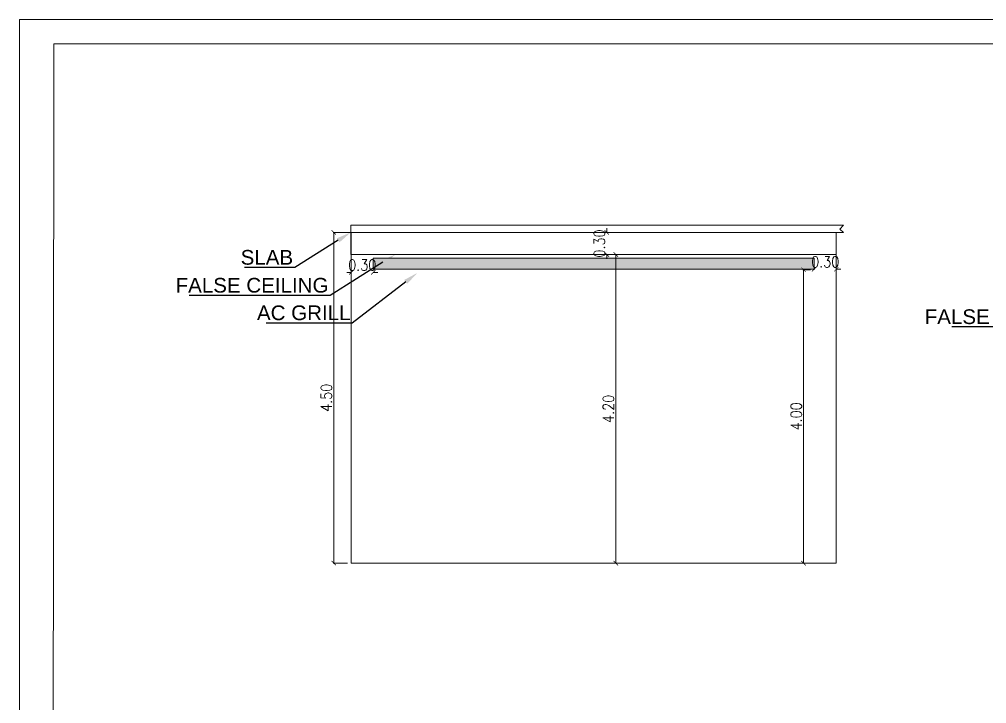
# Model space of a CAD drawing. Header units: centimetres. Extents: x -223085 to -5411, y 68813 to 74618.
# Drawn here: x -213907 to -212590, y 72444 to 73375 of the extents above; entities that cross this region are included whole.
import ezdxf
from ezdxf import colors
from ezdxf.entities.mleader import LeaderData, LeaderLine
from ezdxf.math import Vec2, Vec3

# ---------------------------------------------------------------- set-up
doc = ezdxf.new("R2010")
doc.units = ezdxf.units.CM
doc.header["$PDMODE"] = 34
doc.layers.add('TXT BM NME', color=102, linetype='Continuous', lineweight=13)
doc.styles.add('0672-x-Core Bldg A&B-Lvl-Typ$0$ROMANS', font='romans.shx', dxfattribs={"width": 0.85})
doc.styles.get("Standard").update_dxf_attribs({"font": 'arial.ttf'})
doc.dimstyles.new('A-AHAMED', dxfattribs={"dimscale": 50, "dimtxt": 0.3, "dimasz": 0.12, "dimexe": 0.015, "dimexo": 0.1, "dimgap": 0.05, "dimtad": 3, "dimlfac": 0.01, "dimrnd": 0.005, "dimzin": 1, "dimdsep": 46, "dimtxsty": '0672-x-Core Bldg A&B-Lvl-Typ$0$ROMANS', "dimblk": 'ARCHTICK', "dimcen": 0.5, "dimclrd": 8, "dimclre": 8, "dimclrt": 3, "dimadec": 0, "dimazin": 0, "dimtfac": 0.72, "dimtix": 1, "dimtofl": 0, "dimtmove": 1, "dimatfit": 3, "dimldrblk": 'DOTBLANK', "dimfxl": 1, "dimfxlon": 1, "dimtolj": 1, "dimtzin": 15, "dimlwd": 5, "dimlwe": 5, "dimarcsym": 0})

# ---------------------------------------------------------------- blocks, each defined once
blk = doc.blocks.new('_ArchTick')
at = {"color": 0, "linetype": 'ByBlock', "const_width": 0.15}
blk.add_lwpolyline([(-0.5, -0.5), (0.5, 0.5)], dxfattribs=at)
blk = doc.blocks.new('*D62')
at = {"layer": 'Defpoints', "color": 0, "linetype": 'ByBlock', "transparency": 16777216}
for p in [(-213478.8, 73085), (-213395, 73085), (-213455, 72635)]:
    blk.add_point(p, dxfattribs=at)
at = {"layer": 'TXT BM NME', "color": 8, "linetype": 'ByBlock', "lineweight": 5, "transparency": 16777216}
for p, q in [((-213400, 73085), (-213479.6, 73085)), ((-213478.8, 72635), (-213478.8, 73085)), ((-213460, 72635), (-213479.6, 72635))]:
    blk.add_line(p, q, dxfattribs=at)
at = {"layer": 'TXT BM NME', "color": 8, "linetype": 'ByBlock', "lineweight": 5, "transparency": 16777216, "xscale": 6, "yscale": 6, "zscale": 6}
for p, rotation in [((-213478.8, 73085), 90), ((-213478.8, 72635), 270)]:
    blk.add_blockref('_ArchTick', p, dxfattribs=dict(at, rotation=rotation))
at = {"layer": 'TXT BM NME', "color": 3, "linetype": 'ByBlock', "transparency": 16777216, "insert": (-213488.8, 72860), "char_height": 15, "attachment_point": 5, "rotation": 90, "style": '0672-x-Core Bldg A&B-Lvl-Typ$0$ROMANS'}
blk.add_mtext('\\A1;4.50', dxfattribs=at)
blk = doc.blocks.new('_DotBlank')
at = {"color": 0, "linetype": 'ByBlock', "lineweight": -2}
blk.add_line((-0.5, 0), (-1, 0), dxfattribs=at)
blk.add_circle((0, 0), 0.5, dxfattribs=at)
blk = doc.blocks.new('*D63')
at = {"layer": 'Defpoints', "color": 0, "linetype": 'ByBlock', "transparency": 16777216}
for p in [(-213125.4, 73055), (-213095, 72635), (-213095, 72635)]:
    blk.add_point(p, dxfattribs=at)
at = {"layer": 'TXT BM NME', "color": 8, "linetype": 'ByBlock', "lineweight": 5, "transparency": 16777216}
for p, q in [((-213120.4, 73055), (-213094.2, 73055)), ((-213095, 73055), (-213095, 72635)), ((-213095, 72635), (-213095.7, 72635))]:
    blk.add_line(p, q, dxfattribs=at)
at = {"layer": 'TXT BM NME', "color": 8, "linetype": 'ByBlock', "lineweight": 5, "transparency": 16777216, "xscale": 6, "yscale": 6, "zscale": 6}
for p, rotation in [((-213095, 73055), 90), ((-213095, 72635), 270)]:
    blk.add_blockref('_ArchTick', p, dxfattribs=dict(at, rotation=rotation))
at = {"layer": 'TXT BM NME', "color": 3, "linetype": 'ByBlock', "transparency": 16777216, "insert": (-213105, 72845), "char_height": 15, "attachment_point": 5, "rotation": 90, "style": '0672-x-Core Bldg A&B-Lvl-Typ$0$ROMANS'}
blk.add_mtext('\\A1;4.20', dxfattribs=at)
blk = doc.blocks.new('*D64')
at = {"layer": 'Defpoints', "color": 0, "linetype": 'ByBlock', "transparency": 16777216}
for p in [(-212825, 73042.5), (-212795, 73042.5), (-212795, 73035)]:
    blk.add_point(p, dxfattribs=at)
at = {"layer": 'TXT BM NME', "color": 8, "linetype": 'ByBlock', "lineweight": 5, "transparency": 16777216}
for p, q in [((-212825, 73035), (-212831, 73035)), ((-212825, 73037.5), (-212825, 73034.3)), ((-212795, 73037.5), (-212795, 73034.3)), ((-212795, 73035), (-212789, 73035))]:
    blk.add_line(p, q, dxfattribs=at)
at = {"layer": 'TXT BM NME', "color": 8, "linetype": 'ByBlock', "lineweight": 5, "transparency": 16777216, "xscale": 6, "yscale": 6, "zscale": 6}
blk.add_blockref('_ArchTick', (-212825, 73035), dxfattribs=at)
at = {"layer": 'TXT BM NME', "color": 8, "linetype": 'ByBlock', "lineweight": 5, "transparency": 16777216, "xscale": 6, "yscale": 6, "zscale": 6, "rotation": 180}
blk.add_blockref('_ArchTick', (-212795, 73035), dxfattribs=at)
at = {"layer": 'TXT BM NME', "color": 3, "linetype": 'ByBlock', "transparency": 16777216, "insert": (-212810, 73045), "char_height": 15, "attachment_point": 5, "style": '0672-x-Core Bldg A&B-Lvl-Typ$0$ROMANS'}
blk.add_mtext('\\A1;0.30', dxfattribs=at)
blk = doc.blocks.new('*D65')
at = {"layer": 'Defpoints', "color": 0, "linetype": 'ByBlock', "transparency": 16777216}
for p in [(-213455, 73035), (-213455, 73030.7), (-213425, 73035)]:
    blk.add_point(p, dxfattribs=at)
at = {"layer": 'TXT BM NME', "color": 8, "linetype": 'ByBlock', "lineweight": 5, "transparency": 16777216}
for p, q in [((-213455, 73030.7), (-213461, 73030.7)), ((-213455, 73030.7), (-213455, 73030)), ((-213425, 73030.7), (-213425, 73030)), ((-213425, 73030.7), (-213419, 73030.7))]:
    blk.add_line(p, q, dxfattribs=at)
at = {"layer": 'TXT BM NME', "color": 8, "linetype": 'ByBlock', "lineweight": 5, "transparency": 16777216, "xscale": 6, "yscale": 6, "zscale": 6}
blk.add_blockref('_ArchTick', (-213455, 73030.7), dxfattribs=at)
at = {"layer": 'TXT BM NME', "color": 8, "linetype": 'ByBlock', "lineweight": 5, "transparency": 16777216, "xscale": 6, "yscale": 6, "zscale": 6, "rotation": 180}
blk.add_blockref('_ArchTick', (-213425, 73030.7), dxfattribs=at)
at = {"layer": 'TXT BM NME', "color": 3, "linetype": 'ByBlock', "transparency": 16777216, "insert": (-213440, 73040.7), "char_height": 15, "attachment_point": 5, "style": '0672-x-Core Bldg A&B-Lvl-Typ$0$ROMANS'}
blk.add_mtext('\\A1;0.30', dxfattribs=at)
blk = doc.blocks.new('*D68')
at = {"layer": 'Defpoints', "color": 0, "linetype": 'ByBlock', "transparency": 16777216}
for p in [(-212825, 73034.3), (-212839.5, 72635), (-212825, 72635)]:
    blk.add_point(p, dxfattribs=at)
at = {"layer": 'TXT BM NME', "color": 8, "linetype": 'ByBlock', "lineweight": 5, "transparency": 16777216}
for p, q in [((-212830, 73034.3), (-212840.3, 73034.3)), ((-212839.5, 73034.3), (-212839.5, 72635)), ((-212830, 72635), (-212840.3, 72635))]:
    blk.add_line(p, q, dxfattribs=at)
at = {"layer": 'TXT BM NME', "color": 8, "linetype": 'ByBlock', "lineweight": 5, "transparency": 16777216, "xscale": 6, "yscale": 6, "zscale": 6}
for p, rotation in [((-212839.5, 73034.3), 90), ((-212839.5, 72635), 270)]:
    blk.add_blockref('_ArchTick', p, dxfattribs=dict(at, rotation=rotation))
at = {"layer": 'TXT BM NME', "color": 3, "linetype": 'ByBlock', "transparency": 16777216, "insert": (-212849.5, 72834.7), "char_height": 15, "attachment_point": 5, "rotation": 90, "style": '0672-x-Core Bldg A&B-Lvl-Typ$0$ROMANS'}
blk.add_mtext('\\A1;4.00', dxfattribs=at)
blk = doc.blocks.new('*D69')
at = {"layer": 'Defpoints', "color": 0, "linetype": 'ByBlock', "transparency": 16777216}
for p in [(-213107.3, 73085), (-213107.3, 73085), (-213107.3, 73055)]:
    blk.add_point(p, dxfattribs=at)
at = {"layer": 'TXT BM NME', "color": 8, "linetype": 'ByBlock', "lineweight": 5, "transparency": 16777216}
for p, q in [((-213107.3, 73085), (-213107.3, 73091)), ((-213107.3, 73085), (-213108, 73085)), ((-213107.3, 73055), (-213108, 73055)), ((-213107.3, 73055), (-213107.3, 73049))]:
    blk.add_line(p, q, dxfattribs=at)
at = {"layer": 'TXT BM NME', "color": 8, "linetype": 'ByBlock', "lineweight": 5, "transparency": 16777216, "xscale": 6, "yscale": 6, "zscale": 6}
for p, rotation in [((-213107.3, 73085), 270), ((-213107.3, 73055), 90)]:
    blk.add_blockref('_ArchTick', p, dxfattribs=dict(at, rotation=rotation))
at = {"layer": 'TXT BM NME', "color": 3, "linetype": 'ByBlock', "transparency": 16777216, "insert": (-213117.3, 73070), "char_height": 15, "attachment_point": 5, "rotation": 90, "style": '0672-x-Core Bldg A&B-Lvl-Typ$0$ROMANS'}
blk.add_mtext('\\A1;0.30', dxfattribs=at)

msp = doc.modelspace()

# ---------------------------------------------------------------- hatches: boundary and pattern name
at = {"layer": 'TXT BM NME', "linetype": 'ByBlock'}
h = msp.add_hatch(dxfattribs=at)
h.set_pattern_fill('ANSI35', color=2)
h.set_pattern_definition([(45, (11440.509, -230.1094), (-4.49012806, 4.49012806), []), (45, (11444.999, -230.1094), (-4.49012806, 4.49012806), [7.9375, -1.5875, 0, -1.5875])])
h.paths.add_polyline_path([(-212824.954, 73035.031), (-212824.954, 73050.031), (-213424.954, 73050.031), (-213424.954, 73035.031)])

# ---------------------------------------------------------------- linework, layer by layer
at = {"layer": 'TXT BM NME', "color": 0, "linetype": 'ByBlock'}
msp.add_line((-212785.226, 73085.031, 0), (-212785.226, 73085.031, 0), dxfattribs=at)
msp.add_line((-212785.226, 73085.031, 0), (-212785.226, 73085.031, 0), dxfattribs=at)
for points in [[(-213906.608, 73374.989), (-211102.2, 73374.989), (-211102.2, 69040.344), (-213906.608, 69040.344)], [(-213859.619, 73341.768), (-211124.65, 73341.768), (-211124.65, 69082.224), (-213863.101, 69082.224)]]:
    msp.add_lwpolyline(points, close=True, dxfattribs=at)
at = {"layer": 'TXT BM NME', "color": 0, "linetype": 'ByBlock', "elevation": 0}
for points in [[(-212785.226, 73095.031), (-213455.772, 73095.031), (-213455.772, 73085.031), (-213394.954, 73085.031)], [(-212785.226, 73085.031), (-212789.971, 73089.298), (-212785.226, 73095.031)], [(-213455.772, 73085.031), (-213455.772, 73055.031), (-212794.954, 73055.031)], [(-213394.954, 73085.031), (-212794.954, 73085.031), (-212794.954, 72635.031), (-213454.954, 72635.031), (-213454.954, 73085.031)], [(-212794.954, 73085.031), (-212785.226, 73085.031), (-212785.226, 73085.031)], [(-212785.226, 73085.031), (-212785.226, 73085.031), (-212785.226, 73085.031)]]:
    msp.add_lwpolyline(points, dxfattribs=at)
at = {"layer": 'TXT BM NME', "color": 2, "linetype": 'ByBlock', "elevation": 0}
msp.add_lwpolyline([(-213424.954, 73050.031), (-213424.954, 73035.031), (-212824.954, 73035.031), (-212824.954, 73050.031), (-213424.954, 73050.031)], dxfattribs=at)

# ---------------------------------------------------------------- dimensions: what is measured, and where the dimension line sits
at = {"layer": 'TXT BM NME', "color": 3, "linetype": 'ByBlock'}
for base, p1, p2, picture, middle in [((-213107.283, 73085.031, 0), (-213107.283, 73055.031, 0), (-213107.283, 73085.031, 0), '*D69', (-213117.283, 73070.031, 0)), ((-212839.511, 72635.031, 0), (-212824.954, 73034.281, 0), (-212824.954, 72635.031, 0), '*D68', (-212849.511, 72834.656, 0))]:
    dim = msp.add_linear_dim(base=base, p1=p1, p2=p2, angle=90, dimstyle='A-AHAMED', override={"dimfxl": 100}, dxfattribs=at)
    dim.commit()
    dim.dimension.update_dxf_attribs({"geometry": picture, "text_midpoint": middle})
at = {"layer": 'TXT BM NME', "color": 0, "linetype": 'ByBlock'}
dim = msp.add_linear_dim(base=(-213478.807, 73085.031, 0), p1=(-213454.954, 72635.031, 0), p2=(-213394.954, 73085.031, 0), angle=90, dimstyle='A-AHAMED', override={"dimfxl": 100}, dxfattribs=at)
dim.commit()
dim.dimension.update_dxf_attribs({"geometry": '*D62', "text_midpoint": (-213488.807, 72860.031, 0)})
dim = msp.add_linear_dim(base=(-213094.954, 72635.031, 0), p1=(-213125.363, 73055.031, 0), p2=(-213094.954, 72635.031, 0), angle=90, dimstyle='A-AHAMED', override={"dimfxl": 100}, dxfattribs=at)
dim.commit()
dim.dimension.update_dxf_attribs({"geometry": '*D63', "text_midpoint": (-213094.954, 72845.031, 0), "dimtype": 160})
at = {"layer": 'TXT BM NME', "color": 2, "linetype": 'ByBlock'}
for base, p1, p2, picture, middle in [((-212794.954, 73035.031, 0), (-212824.954, 73042.531, 0), (-212794.954, 73042.531, 0), '*D64', (-212809.954, 73045.031, 0)), ((-213454.954, 73030.735, 0), (-213424.954, 73035.031, 0), (-213454.954, 73035.031, 0), '*D65', (-213439.954, 73040.735, 0))]:
    dim = msp.add_linear_dim(base=base, p1=p1, p2=p2, dimstyle='A-AHAMED', override={"dimfxl": 100}, dxfattribs=at)
    dim.commit()
    dim.dimension.update_dxf_attribs({"geometry": picture, "text_midpoint": middle})

# ---------------------------------------------------------------- leaders
at = {"layer": 'TXT BM NME', "color": 3, "linetype": 'ByBlock'}
ml = msp.add_multileader_mtext('Standard', dxfattribs=at)
ml.set_content('SLAB', color=3)
ml.set_leader_properties()
ml.build(insert=Vec2(0, 0))
ml.multileader.update_dxf_attribs({"text_right_attachment_type": 6, "dogleg_length": 0.36, "arrow_head_size": 20})
ctx = ml.context
ctx.base_point, ctx.char_height, ctx.arrow_head_size, ctx.plane_origin = Vec3(-213604.74, 73050.99, 0), 20, 20, Vec3(-213394.954, 73085.031, 0)
ctx.right_attachment, ctx.text_align_type = 6, 2
notes = []
notes.append((ctx, [(0, (1, 1, 0), (-213531.676, 73037.161, 0), (-1, 0), 0.36, [(0, [(-213455.772, 73085.031, 0)], 0, [])])]))
ctx.mtext.insert, ctx.mtext.alignment, ctx.mtext.flow_direction = Vec3(-213534.036, 73061.161, 0), 3, 5
ml = msp.add_multileader_mtext('Standard', dxfattribs=at)
ml.set_content('FALSE CEILING', color=3)
ml.set_leader_properties()
ml.build(insert=Vec2(0, 0))
ml.multileader.update_dxf_attribs({"text_right_attachment_type": 6, "dogleg_length": 0.36, "arrow_head_size": 20})
ctx = ml.context
ctx.base_point, ctx.char_height, ctx.arrow_head_size, ctx.plane_origin = Vec3(-213691.998, 73013.017, 0), 20, 20, Vec3(-213391.492, 73022.87, 0)
ctx.right_attachment, ctx.text_align_type = 6, 2
notes.append((ctx, [(0, (1, 1, 0), (-213483.613, 72999.188, 0), (-1, 0), 0.36, [(0, [(-213394.954, 73055.031, 0)], 0, [])])]))
ctx.mtext.insert, ctx.mtext.alignment, ctx.mtext.flow_direction = Vec3(-213485.973, 73023.188, 0), 3, 5
ml = msp.add_multileader_mtext('Standard', dxfattribs=at)
ml.set_content('AC GRILL', color=3)
ml.set_leader_properties()
ml.build(insert=Vec2(0, 0))
ml.multileader.update_dxf_attribs({"text_right_attachment_type": 6, "dogleg_length": 0.36, "arrow_head_size": 20})
ctx = ml.context
ctx.base_point, ctx.char_height, ctx.arrow_head_size, ctx.plane_origin = Vec3(-213584.303, 72975.517, 0), 20, 20, Vec3(-213361.492, 72985.37, 0)
ctx.right_attachment, ctx.text_align_type = 6, 2
notes.append((ctx, [(0, (1, 1, 0), (-213453.613, 72961.688, 0), (-1, 0), 0.36, [(0, [(-213364.954, 73030.031, 0)], 0, [])])]))
ctx.mtext.insert, ctx.mtext.alignment, ctx.mtext.flow_direction = Vec3(-213455.973, 72985.688, 0), 3, 5
ml = msp.add_multileader_mtext('Standard', dxfattribs=at)
ml.set_content('FALSE CEILING IN MACHINE ROOM', color=3)
ml.set_leader_properties()
ml.build(insert=Vec2(0, 0))
ml.multileader.update_dxf_attribs({"text_right_attachment_type": 6, "dogleg_length": 0.36, "arrow_head_size": 20})
ctx = ml.context
ctx.base_point, ctx.char_height, ctx.arrow_head_size, ctx.plane_origin = Vec3(-212672.327, 72970.224, 0), 20, 20, Vec3(-212105.205, 72980.076, 0)
ctx.right_attachment, ctx.text_align_type = 6, 2
notes.append((ctx, [(0, (1, 1, 0), (-212197.326, 72956.394, 0), (-1, 0), 0.36, [(0, [(-212104.929, 73037.082, 0)], 0, [])])]))
ctx.mtext.insert, ctx.mtext.alignment, ctx.mtext.flow_direction = Vec3(-212199.686, 72980.394, 0), 3, 5
for ctx, leaders in notes:
    for number, flags, end, landing, length, lines in leaders:
        leader = LeaderData()
        leader.index, (leader.has_last_leader_line, leader.has_dogleg_vector, leader.attachment_direction) = number, flags
        leader.last_leader_point, leader.dogleg_vector, leader.dogleg_length = Vec3(end), Vec3(landing), length
        for number, points, colour, breaks in lines:
            line = LeaderLine()
            line.index, line.vertices, line.color, line.breaks = number, Vec3.list(points), colors.encode_raw_color(colour), breaks
            leader.lines.append(line)
        ctx.leaders.append(leader)

doc.saveas('drawing.dxf')
